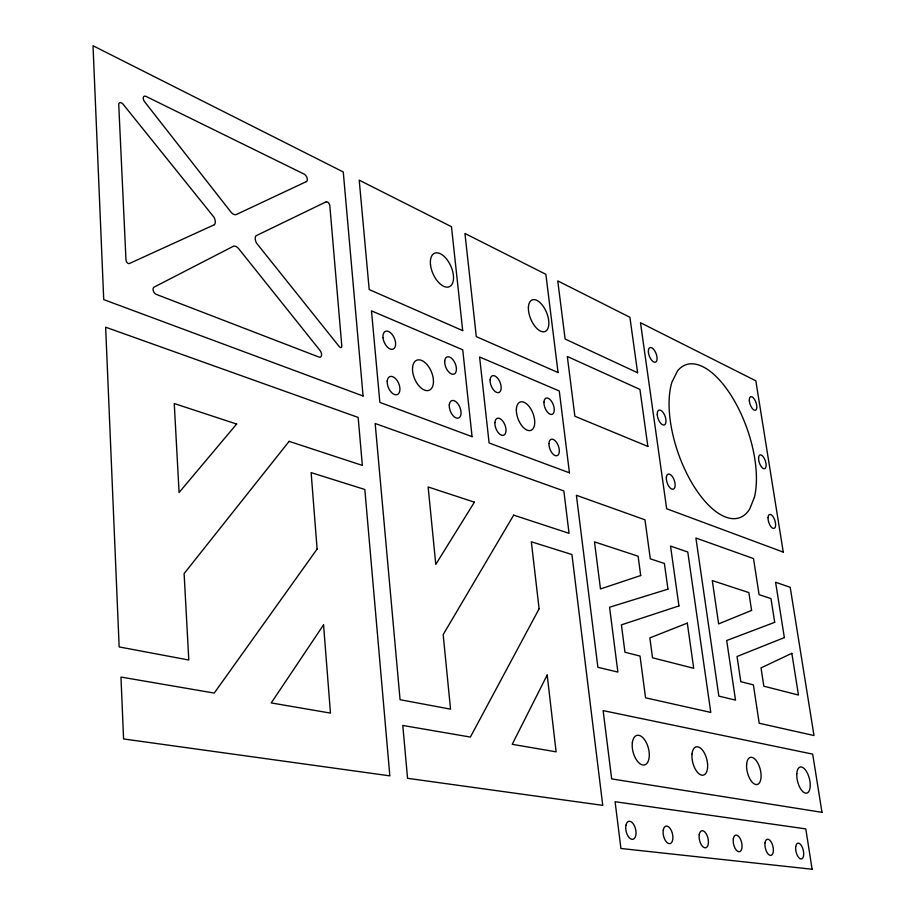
<?xml version="1.0" encoding="UTF-8"?>
<svg xmlns="http://www.w3.org/2000/svg" width="915" height="915" viewBox="0 0 915 915"><rect width="100%" height="100%" fill="white"/><g stroke="black" fill="none" stroke-linecap="round" stroke-linejoin="round"><path stroke-width="1.37" d="M754.429 497.222L749.717 508.992A81.046 36.543 70.7 0 1 693.238 485.19A81.046 36.543 70.7 0 1 671.93 382.138L677.455 371.067A81.046 36.543 70.7 0 1 732.423 397.533A81.046 36.543 70.7 0 1 754.429 497.222M547.181 675.03L512.217 744.307L556.103 751.844L547.181 675.03M539.107 608.818L470.379 737.067L402.783 725.458L407.552 778.31L602.745 805.36L571.932 554.536L531.329 541.783L539.107 608.818M513.681 515.134L443.169 634.61L450.535 709.159L400.072 699.689L375.161 423.508L563.846 490.932L569.05 533.319L513.681 515.134M474.393 502.175L435.78 564.395L428.14 486.974L474.393 502.175M323.567 624.854L271.229 702.926L330.452 713.094L323.567 624.854M317.105 549.057L214.236 693.078L120.963 677.054L123.582 738.954L389.836 775.851L364.822 489.479L311.134 472.62L317.105 549.057M289.117 441.35L184.109 573.591L188.799 660.012L119.156 646.928L105.637 327.193L358.165 417.434L362.351 465.415L289.117 441.35M236.63 424.045L179.077 492.533L174.262 403.549L236.63 424.045M233.153 246.387L154.166 287.07A4.14 2.642 61.3 0 0 153.285 290.741A4.14 2.642 61.3 0 0 156.316 294.39L318.946 357.056A4.369 2.596 65.5 0 0 321.531 355.397A4.369 2.596 65.5 0 0 320.09 350.559L238.724 248.754A6.76 4.06 62.3 0 0 233.153 246.387M326.312 201.746L256.017 235.773A6.599 3.889 62.6 0 0 256.543 243.127L339.282 346.648A2.528 1.475 65.7 0 0 341.043 347.517A2.528 1.475 65.7 0 0 341.787 345.847L329.812 205.566A3.466 1.933 63.3 0 0 326.312 201.746M791.841 653.321L761.028 667.893L763.831 686.193L798.463 695.034L791.841 653.321M306.342 181.628L236.402 214.487A6.737 3.969 61.6 0 1 230.855 211.971L144.604 101.725A4.083 2.402 58.5 0 1 143.346 97.39A4.083 2.402 58.5 0 1 146.034 96.418L304.112 174.09A4.3 2.402 62.5 0 1 307.074 178.002A4.3 2.402 62.5 0 1 306.342 181.628M214.43 224.701L129.484 263.474A2.894 1.853 60.2 0 1 127.254 262.765A2.894 1.853 60.2 0 1 125.984 260.054L118.721 104.276A4.003 2.39 58 0 1 122.793 103.83L213.961 217.198A6.817 4.095 61.3 0 1 214.43 224.701M751.592 610.419L718.641 623.881L712.282 580.567L748.87 592.588L751.592 610.419M784.349 637.595L737.033 656.501L740.795 681.686L753.4 684.889L759.198 723.262L813.984 735.523L790.205 587.293L775.6 582.26L784.349 637.595M687.314 623.104L649.856 637.904L652.532 657.782L693.707 668.293L687.314 623.104M774.696 622.314L726.693 640.523L735.511 700.101L718.847 696.132L695.903 538.009L753.514 558.596L759.095 594.659L770.979 598.582L774.696 622.314M640.706 575.535L600.48 588.951L594.498 541.886L638.11 556.206L640.706 575.535M678.941 605.924L621.411 624.854L624.968 652.246L640.031 656.078L645.567 697.825L710.783 712.419L687.783 552.019L670.535 546.083L678.941 605.924M667.961 589.146L609.562 607.228L617.877 672.079L597.884 667.31L576.393 495.29L644.972 519.8L650.302 558.825L664.393 563.468L667.961 589.146M812.108 869.25L620.93 848.48L615.086 801.723L805.795 828.899L812.108 869.25M821.979 812.326L611.666 778.905L603.134 710.623L812.692 754.132L821.979 812.326M363.083 396.012L103.727 299.605L93.021 45.75L343.262 171.963L363.083 396.012M783.263 552.1L666.658 508.751L640.489 322.721L755.836 380.823L783.263 552.1M472.071 436.661L379.862 402.383L371.49 310.86L462.738 349.793L472.071 436.661M569.45 472.838L489.102 442.986L479.597 356.987L559.282 390.991L569.45 472.838M647.854 446.428L574.883 416.256L567.323 356.484L639.94 389.424L647.854 446.428M462.693 330.635L369.203 289.563L359.206 180.164L451.484 226.703L462.693 330.635M558.07 372.542L476.303 336.617L464.946 233.485L545.855 274.283L558.07 372.542M637.618 372.76L565.115 339.03L557.761 280.905L629.909 317.265L637.618 372.76M430.496 264.687A18.311 9.699 65.9 0 0 449.231 286.772A18.311 9.699 65.9 0 0 446.097 258.465A18.311 9.699 65.9 0 0 430.496 264.687M528.413 307.211A17.076 8.555 67.6 0 0 543.11 331.802A17.076 8.555 67.6 0 0 544.345 308.069A17.076 8.555 67.6 0 0 528.413 307.211M412.574 367.475A16.276 9.093 67.3 0 0 427.179 390.648A16.276 9.093 67.3 0 0 429.215 367.567A16.276 9.093 67.3 0 0 412.574 367.475M383.008 337.658A9.676 5.456 66.3 0 0 393.164 349.084A9.676 5.456 66.3 0 0 391.689 333.906A9.676 5.456 66.3 0 0 383.008 337.658M387.239 380.96A9.733 5.57 67.1 0 0 396.035 394.811A9.733 5.57 67.1 0 0 397.419 380.983A9.733 5.57 67.1 0 0 387.239 380.96M444.713 361.048A9.276 5.055 67.4 0 0 452.936 374.304A9.276 5.055 67.4 0 0 454.012 361.208A9.276 5.055 67.4 0 0 444.713 361.048M449.276 404.968A9.333 5.147 68.2 0 0 457.557 418.201A9.333 5.147 68.2 0 0 458.621 404.819A9.333 5.147 68.2 0 0 449.276 404.968M516.369 409.165A15.155 7.949 69 0 0 529.522 430.622A15.155 7.949 69 0 0 530.723 408.776A15.155 7.949 69 0 0 516.369 409.165M490.12 379.862A8.99 4.769 68.2 0 0 497.977 392.672A8.99 4.769 68.2 0 0 498.835 379.885A8.99 4.769 68.2 0 0 490.12 379.862M494.901 422.604A9.047 4.85 69 0 0 502.804 435.403A9.047 4.85 69 0 0 503.65 422.341A9.047 4.85 69 0 0 494.901 422.604M543.956 402.165A8.647 4.438 69.1 0 0 551.379 414.461A8.647 4.438 69.1 0 0 551.997 402.051A8.647 4.438 69.1 0 0 543.956 402.165M548.966 443.523A8.704 4.506 69.8 0 0 556.434 455.796A8.704 4.506 69.8 0 0 557.041 443.135A8.704 4.506 69.8 0 0 548.966 443.523M648.392 352.023A7.8 3.603 69.1 0 0 655.334 362.237A7.8 3.603 69.1 0 0 654.454 350.422A7.8 3.603 69.1 0 0 648.392 352.023M657.267 414.827A7.88 3.694 70.1 0 0 664.256 424.96A7.88 3.694 70.1 0 0 663.341 412.825A7.88 3.694 70.1 0 0 657.267 414.827M666.36 477.321A7.961 3.786 71 0 0 672.399 489.25A7.961 3.786 71 0 0 673.44 478.351A7.961 3.786 71 0 0 666.36 477.321M758.569 457.843A7.274 3.145 71.2 0 0 763.933 468.766A7.274 3.145 71.2 0 0 764.54 458.895A7.274 3.145 71.2 0 0 758.569 457.843M749.339 400.953A7.194 3.088 70.4 0 0 755.47 410.252A7.194 3.088 70.4 0 0 754.395 399.203A7.194 3.088 70.4 0 0 749.339 400.953M768.028 517.558A7.354 3.214 72 0 0 773.438 528.493A7.354 3.214 72 0 0 774.01 518.29A7.354 3.214 72 0 0 768.028 517.558M632.356 742.671A15.246 7.892 75.4 0 0 643.519 765.032A15.246 7.892 75.4 0 0 646.367 742.706A15.246 7.892 75.4 0 0 632.356 742.671M796.793 773.61A13.462 6.062 75.7 0 0 806.184 793.191A13.462 6.062 75.7 0 0 807.499 773.369A13.462 6.062 75.7 0 0 796.793 773.61M746.64 764.174A14.011 6.599 75.7 0 0 756.556 784.601A14.011 6.599 75.7 0 0 758.306 764.014A14.011 6.599 75.7 0 0 746.64 764.174M692.037 753.903A14.606 7.206 75.6 0 0 702.537 775.245A14.606 7.206 75.6 0 0 704.802 753.834A14.606 7.206 75.6 0 0 692.037 753.903M625.94 825.296A9.219 4.861 77 0 0 632.048 839.341A9.219 4.861 77 0 0 634.667 826.314A9.219 4.861 77 0 0 625.94 825.296M699.254 834.549A8.738 4.335 76.9 0 0 704.973 847.816A8.738 4.335 76.9 0 0 707.066 835.452A8.738 4.335 76.9 0 0 699.254 834.549M733.315 838.838A8.51 4.106 76.9 0 0 738.851 851.762A8.51 4.106 76.9 0 0 740.715 839.707A8.51 4.106 76.9 0 0 733.315 838.838M765.032 842.841A8.304 3.9 76.9 0 0 770.384 855.433A8.304 3.9 76.9 0 0 772.054 843.664A8.304 3.9 76.9 0 0 765.032 842.841M795.718 846.718A8.098 3.694 76.8 0 0 800.911 858.979A8.098 3.694 76.8 0 0 802.386 847.496A8.098 3.694 76.8 0 0 795.718 846.718M663.284 830.008A8.967 4.586 77 0 0 669.185 843.664A8.967 4.586 77 0 0 671.53 830.969A8.967 4.586 77 0 0 663.284 830.008"/></g></svg>
